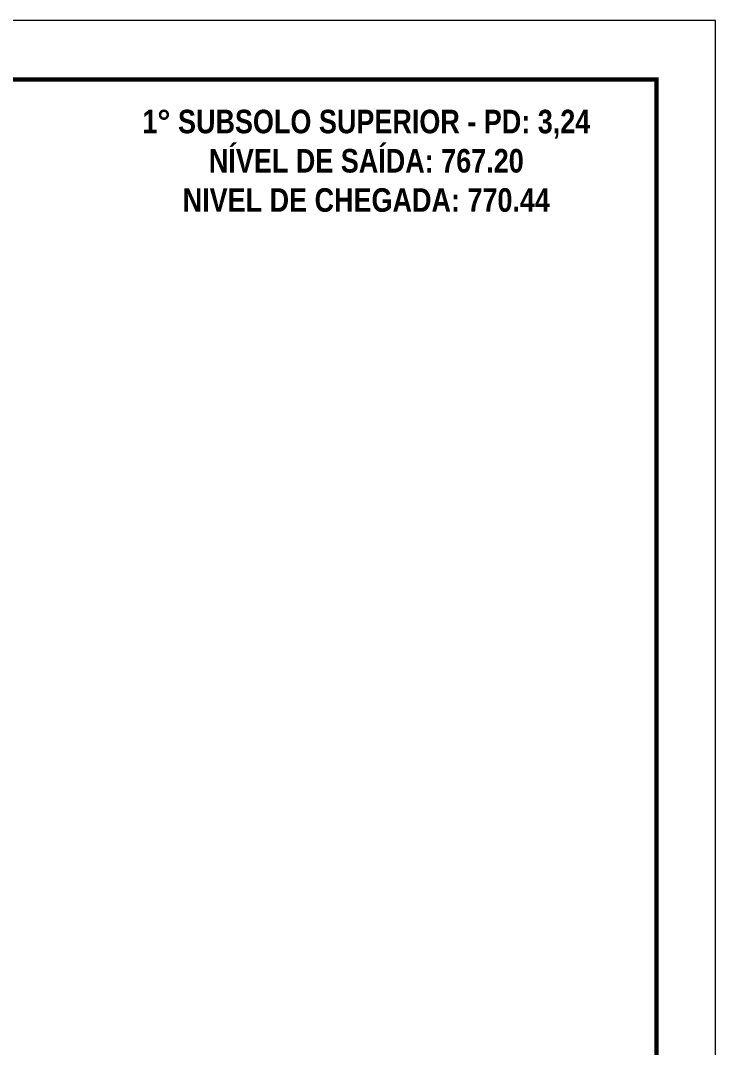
# Model space of a CAD drawing. Extents: x 14400 to 27878, y -21631 to 6985.
# Drawn here: x 20181 to 20653, y -4050 to -3352 of the extents above; entities that cross this region are included whole.
import ezdxf

# ---------------------------------------------------------------- set-up
doc = ezdxf.new("R2010")
doc.units = 0
doc.linetypes.add('DASHED', pattern=[0.75, 0.5, -0.25])
doc.layers.add('Folhas', color=255, linetype='Continuous', lineweight=9)
doc.layers.add('SARRAFO DE PRESSAO', color=251, linetype='DASHED', lineweight=9)
doc.layers.add('NOMENCLATURA', color=7, linetype='Continuous')
doc.styles.add('ROMANC', font='techb___.ttf', dxfattribs={"height": 2.5})

# ---------------------------------------------------------------- blocks, each defined once
blk = doc.blocks.new('9999999999')
at = {"layer": 'Folhas'}
blk.add_lwpolyline([(98138.98, 34190.21), (99623.98, 34190.21), (99623.98, 35240.21), (98138.98, 35240.21)], close=True, dxfattribs=at)
at = {"layer": 'Folhas', "color": 30, "const_width": 3}
blk.add_lwpolyline([(98213.98, 34230.21), (99583.98, 34230.21), (99583.98, 35200.21), (98213.98, 35200.21)], close=True, dxfattribs=at)

msp = doc.modelspace()

# ---------------------------------------------------------------- block references
at = {"layer": 'SARRAFO DE PRESSAO', "color": 6, "linetype": 'ByBlock'}
msp.add_blockref('9999999999', (-78970.51, -38592.65), dxfattribs=at)

# ---------------------------------------------------------------- texts
at = {"layer": 'NOMENCLATURA', "color": 2, "insert": (20416.31, -3386.39), "char_height": 16, "attachment_point": 2, "style": 'ROMANC'}
msp.add_mtext_dynamic_manual_height_columns('\\P1° SUBSOLO SUPERIOR - PD: 3,24\\PNÍVEL DE SAÍDA: 767.20\\PNIVEL DE CHEGADA: 770.44', width=432.3511, gutter_width=1, heights=[0], dxfattribs=at)

doc.saveas('drawing.dxf')
